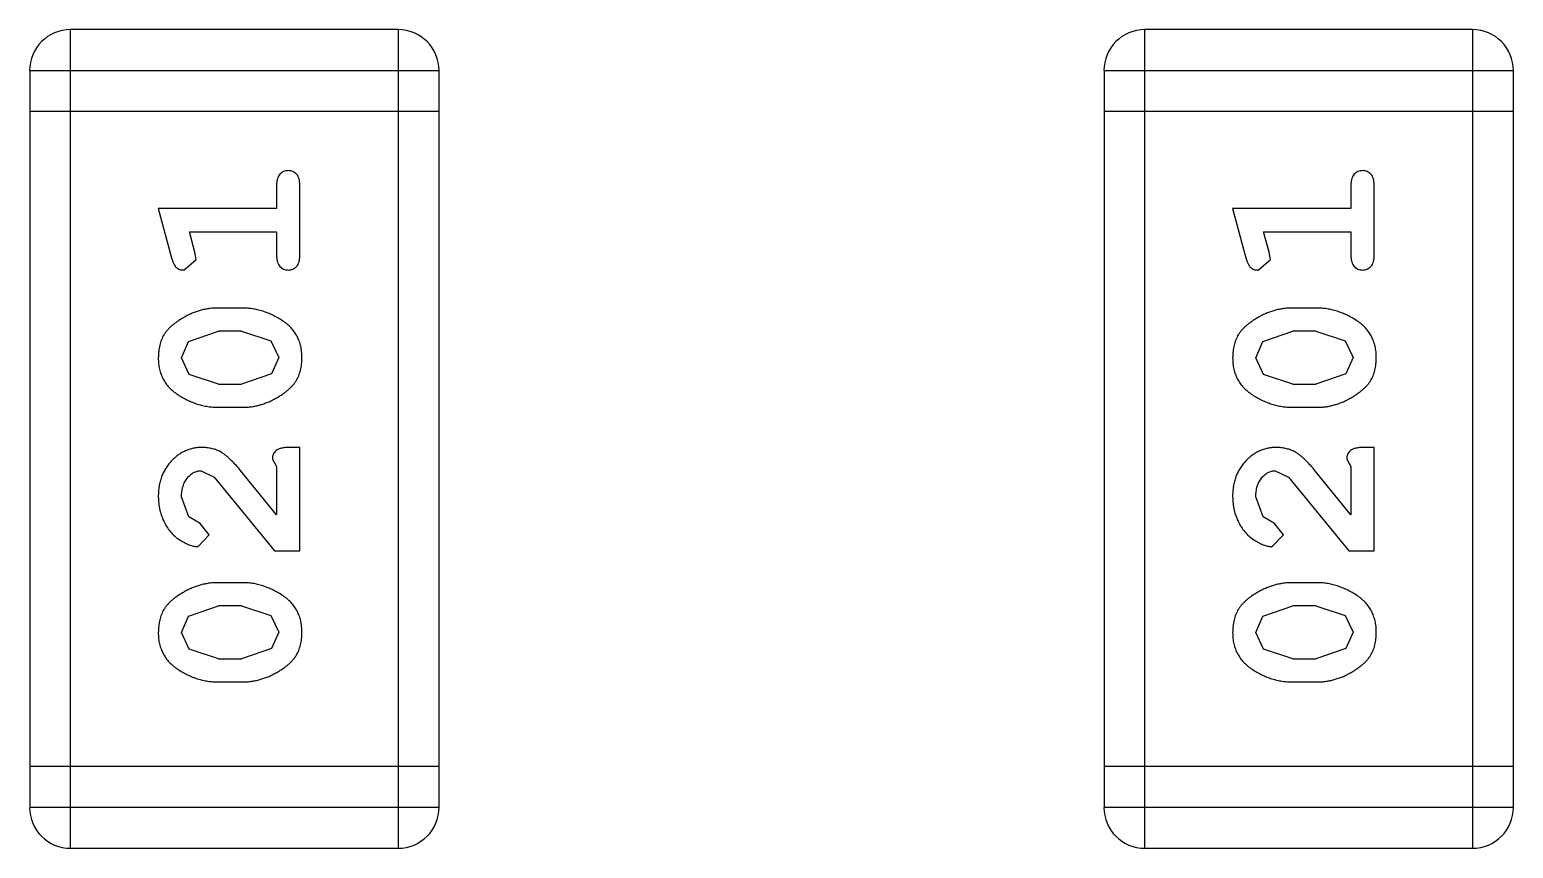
# Model space of a CAD drawing. Header units: inches. Extents: x -13 to 240, y -18 to 126.
# Drawn here: x 185.674 to 186.779, y 37.962 to 38.571 of the extents above; entities that cross this region are included whole.
import ezdxf

# ---------------------------------------------------------------- set-up
doc = ezdxf.new("R2010")
doc.units = ezdxf.units.IN
doc.header["$LTSCALE"] = 1.21
doc.header["$MEASUREMENT"] = 0
doc.layers.get('0').update_dxf_attribs({"linetype": 'CONTINUOUS'})

msp = doc.modelspace()

# ---------------------------------------------------------------- linework, layer by layer
at = {"color": 7, "linetype": 'Continuous'}
for p, q in [((185.7045, 37.9616), (185.7045, 38.5712)), ((185.9484, 38.5712), (185.7045, 38.5712)), ((185.9484, 38.5712), (185.9484, 37.9616)), ((186.5045, 37.9616), (186.5045, 38.5712)), ((186.7484, 38.5712), (186.5045, 38.5712)), ((186.7484, 38.5712), (186.7484, 37.9616)), ((185.6741, 38.5407), (185.6741, 37.9921)), ((185.6741, 38.5407), (185.9789, 38.5407)), ((185.9789, 37.9921), (185.9789, 38.5407)), ((186.4741, 38.5407), (186.4741, 37.9921)), ((186.4741, 38.5407), (186.7789, 38.5407)), ((186.7789, 37.9921), (186.7789, 38.5407)), ((185.9789, 38.5102), (185.6741, 38.5102)), ((186.7789, 38.5102), (186.4741, 38.5102)), ((185.8579, 38.4552), (185.8579, 38.4379)), ((185.8752, 38.4033), (185.8752, 38.4552)), ((186.6579, 38.4552), (186.6579, 38.4379)), ((186.6752, 38.4033), (186.6752, 38.4552)), ((185.7698, 38.4379), (185.7797, 38.4013)), ((185.8579, 38.4379), (185.7698, 38.4379)), ((186.5698, 38.4379), (186.5797, 38.4013)), ((186.6579, 38.4379), (186.5698, 38.4379)), ((185.7971, 38.4055), (185.793, 38.4206)), ((185.793, 38.4206), (185.8579, 38.4206)), ((185.8579, 38.4206), (185.8579, 38.4033)), ((186.5971, 38.4055), (186.5929, 38.4206)), ((186.5929, 38.4206), (186.6579, 38.4206)), ((186.6579, 38.4206), (186.6579, 38.4033)), ((185.7981, 38.4001), (185.7971, 38.4055)), ((186.5981, 38.4001), (186.5971, 38.4055)), ((185.7889, 38.3922), (185.7981, 38.4001)), ((186.5889, 38.3922), (186.5981, 38.4001)), ((185.8322, 38.3639), (185.8144, 38.3639)), ((186.6322, 38.3639), (186.6144, 38.3639)), ((185.7871, 38.3269), (185.7924, 38.339)), ((185.7924, 38.339), (185.8147, 38.3466)), ((185.8319, 38.3466), (185.8147, 38.3466)), ((185.8319, 38.3466), (185.8537, 38.3394)), ((185.8537, 38.3394), (185.8595, 38.3271)), ((186.5871, 38.3269), (186.5924, 38.339)), ((186.5924, 38.339), (186.6147, 38.3466)), ((186.6319, 38.3466), (186.6147, 38.3466)), ((186.6319, 38.3466), (186.6537, 38.3394)), ((186.6537, 38.3394), (186.6595, 38.3271)), ((185.7929, 38.3145), (185.7871, 38.3269)), ((185.8595, 38.3271), (185.8542, 38.3149)), ((186.5929, 38.3145), (186.5871, 38.3269)), ((186.6595, 38.3271), (186.6542, 38.3149)), ((185.8147, 38.3073), (185.7929, 38.3145)), ((185.8542, 38.3149), (185.8319, 38.3073)), ((186.6147, 38.3073), (186.5929, 38.3145)), ((186.6542, 38.3149), (186.6319, 38.3073)), ((185.8147, 38.3073), (185.8319, 38.3073)), ((186.6147, 38.3073), (186.6319, 38.3073)), ((185.8144, 38.29), (185.8322, 38.29)), ((186.6144, 38.29), (186.6322, 38.29)), ((185.8752, 38.2601), (185.8674, 38.2601)), ((185.8752, 38.183), (185.8752, 38.2601)), ((186.6752, 38.2601), (186.6674, 38.2601)), ((186.6752, 38.183), (186.6752, 38.2601)), ((185.8548, 38.2514), (185.8579, 38.2459)), ((186.6548, 38.2514), (186.6579, 38.2459)), ((185.8017, 38.2428), (185.8114, 38.238)), ((185.8114, 38.238), (185.8564, 38.183)), ((185.8579, 38.2098), (185.8309, 38.2433)), ((185.8579, 38.2459), (185.8579, 38.2098)), ((186.6016, 38.2428), (186.6114, 38.238)), ((186.6114, 38.238), (186.6563, 38.183)), ((186.6579, 38.2098), (186.6309, 38.2433)), ((186.6579, 38.2459), (186.6579, 38.2098)), ((185.7925, 38.2084), (185.7871, 38.2233)), ((186.5925, 38.2084), (186.5871, 38.2233)), ((185.801, 38.2035), (185.7925, 38.2084)), ((186.601, 38.2035), (186.5925, 38.2084)), ((185.7992, 38.1862), (185.8076, 38.195)), ((185.8076, 38.195), (185.801, 38.2035)), ((186.5991, 38.1862), (186.6076, 38.195)), ((186.6076, 38.195), (186.601, 38.2035)), ((185.8564, 38.183), (185.8752, 38.183)), ((186.6563, 38.183), (186.6752, 38.183)), ((185.8322, 38.1594), (185.8144, 38.1594)), ((186.6322, 38.1594), (186.6144, 38.1594)), ((185.7924, 38.1345), (185.8147, 38.1421)), ((185.8319, 38.1421), (185.8147, 38.1421)), ((185.8319, 38.1421), (185.8537, 38.1349)), ((186.5924, 38.1345), (186.6147, 38.1421)), ((186.6319, 38.1421), (186.6147, 38.1421)), ((186.6319, 38.1421), (186.6537, 38.1349)), ((185.7871, 38.1224), (185.7924, 38.1345)), ((185.8537, 38.1349), (185.8595, 38.1226)), ((186.5871, 38.1224), (186.5924, 38.1345)), ((186.6537, 38.1349), (186.6595, 38.1226)), ((185.7929, 38.11), (185.7871, 38.1224)), ((185.8595, 38.1226), (185.8542, 38.1104)), ((186.5929, 38.11), (186.5871, 38.1224)), ((186.6595, 38.1226), (186.6542, 38.1104)), ((185.8147, 38.1028), (185.7929, 38.11)), ((185.8542, 38.1104), (185.8319, 38.1028)), ((186.6147, 38.1028), (186.5929, 38.11)), ((186.6542, 38.1104), (186.6319, 38.1028)), ((185.8147, 38.1028), (185.8319, 38.1028)), ((186.6147, 38.1028), (186.6319, 38.1028)), ((185.8144, 38.0855), (185.8322, 38.0855)), ((186.6144, 38.0855), (186.6322, 38.0855)), ((185.9789, 38.0225), (185.6741, 38.0225)), ((186.7789, 38.0225), (186.4741, 38.0225)), ((185.9789, 37.9921), (185.6741, 37.9921)), ((186.7789, 37.9921), (186.4741, 37.9921)), ((185.7045, 37.9616), (185.9484, 37.9616)), ((186.5045, 37.9616), (186.7484, 37.9616))]:
    msp.add_line(p, q, dxfattribs=at)
for centre, start, end in [((185.7045, 38.5407), 90, 180), ((185.9484, 38.5407), 0, 90), ((186.5045, 38.5407), 90, 180), ((186.7484, 38.5407), 0, 90), ((185.7045, 37.9921), 180, 270), ((185.9484, 37.9921), 270, 0), ((186.5045, 37.9921), 180, 270), ((186.7484, 37.9921), 270, 0)]:
    msp.add_arc(centre, 0.0305, start, end, dxfattribs=at)
for points, knots in [([(185.8666, 38.4662), (185.866, 38.4661), (185.8648, 38.4661), (185.8631, 38.4656), (185.8616, 38.4647), (185.8603, 38.4636), (185.8592, 38.462), (185.8585, 38.4601), (185.858, 38.4577), (185.8579, 38.4561), (185.8579, 38.4552)], [0, 0, 0, 0, 0.11517, 0.223509, 0.328254, 0.438012, 0.553651, 0.682263, 0.830856, 1, 1, 1, 1]), ([(185.8752, 38.4552), (185.8752, 38.4561), (185.8752, 38.4577), (185.8747, 38.4601), (185.874, 38.462), (185.8729, 38.4636), (185.8716, 38.4647), (185.8701, 38.4656), (185.8684, 38.4661), (185.8672, 38.4661), (185.8666, 38.4662)], [0, 0, 0, 0, 0.169012, 0.317488, 0.445429, 0.560977, 0.67065, 0.776666, 0.88492, 1, 1, 1, 1]), ([(186.6666, 38.4662), (186.666, 38.4661), (186.6648, 38.4661), (186.6631, 38.4656), (186.6616, 38.4647), (186.6603, 38.4636), (186.6592, 38.462), (186.6584, 38.4601), (186.658, 38.4577), (186.6579, 38.4561), (186.6579, 38.4552)], [0, 0, 0, 0, 0.11517, 0.223509, 0.328254, 0.438012, 0.553651, 0.682263, 0.830856, 1, 1, 1, 1]), ([(186.6752, 38.4552), (186.6752, 38.4561), (186.6752, 38.4577), (186.6747, 38.4601), (186.674, 38.462), (186.6729, 38.4636), (186.6716, 38.4647), (186.67, 38.4656), (186.6684, 38.4661), (186.6672, 38.4661), (186.6666, 38.4662)], [0, 0, 0, 0, 0.169012, 0.317488, 0.445429, 0.560977, 0.67065, 0.776666, 0.88492, 1, 1, 1, 1]), ([(185.8579, 38.4033), (185.8579, 38.4024), (185.858, 38.4007), (185.8584, 38.3983), (185.8592, 38.3964), (185.8603, 38.3948), (185.8616, 38.3937), (185.8631, 38.3928), (185.8648, 38.3923), (185.866, 38.3923), (185.8666, 38.3922)], [0, 0, 0, 0, 0.169102, 0.317658, 0.446239, 0.563118, 0.671828, 0.776546, 0.884858, 1, 1, 1, 1]), ([(185.8666, 38.3922), (185.8672, 38.3923), (185.8684, 38.3923), (185.8701, 38.3928), (185.8716, 38.3937), (185.8729, 38.3948), (185.874, 38.3964), (185.8747, 38.3984), (185.8752, 38.4007), (185.8752, 38.4024), (185.8752, 38.4033)], [0, 0, 0, 0, 0.115051, 0.223278, 0.329269, 0.437893, 0.554681, 0.682591, 0.83103, 1, 1, 1, 1]), ([(186.6579, 38.4033), (186.6579, 38.4024), (186.658, 38.4007), (186.6584, 38.3983), (186.6592, 38.3964), (186.6603, 38.3948), (186.6616, 38.3937), (186.6631, 38.3928), (186.6648, 38.3923), (186.666, 38.3923), (186.6666, 38.3922)], [0, 0, 0, 0, 0.169102, 0.317658, 0.446239, 0.563118, 0.671828, 0.776546, 0.884858, 1, 1, 1, 1]), ([(186.6666, 38.3922), (186.6672, 38.3923), (186.6684, 38.3923), (186.67, 38.3928), (186.6716, 38.3937), (186.6729, 38.3948), (186.674, 38.3964), (186.6747, 38.3984), (186.6752, 38.4007), (186.6752, 38.4024), (186.6752, 38.4033)], [0, 0, 0, 0, 0.115051, 0.223278, 0.329269, 0.437893, 0.554681, 0.682591, 0.83103, 1, 1, 1, 1]), ([(185.7797, 38.4013), (185.78, 38.4004), (185.7804, 38.3989), (185.7813, 38.3968), (185.7822, 38.3952), (185.7832, 38.394), (185.7844, 38.3932), (185.7857, 38.3926), (185.7872, 38.3923), (185.7883, 38.3923), (185.7889, 38.3922)], [0, 0, 0, 0, 0.187321, 0.344927, 0.475328, 0.579604, 0.674244, 0.773631, 0.882025, 1, 1, 1, 1]), ([(186.5797, 38.4013), (186.58, 38.4004), (186.5804, 38.3989), (186.5813, 38.3968), (186.5822, 38.3952), (186.5832, 38.394), (186.5844, 38.3932), (186.5857, 38.3926), (186.5872, 38.3923), (186.5883, 38.3923), (186.5889, 38.3922)], [0, 0, 0, 0, 0.187321, 0.344927, 0.475328, 0.579604, 0.674244, 0.773631, 0.882025, 1, 1, 1, 1]), ([(185.8144, 38.3639), (185.8134, 38.3639), (185.8112, 38.3639), (185.808, 38.3636), (185.8049, 38.363), (185.8018, 38.3624), (185.7987, 38.3614), (185.7957, 38.3603), (185.7928, 38.359), (185.7899, 38.3575), (185.7872, 38.3559), (185.7846, 38.3543), (185.7823, 38.3526), (185.7802, 38.351), (185.7783, 38.3493), (185.7767, 38.3476), (185.7752, 38.3458), (185.7737, 38.3435), (185.7721, 38.3403), (185.7708, 38.3361), (185.77, 38.3316), (185.7699, 38.3284), (185.7698, 38.3268)], [0, 0, 0, 0, 0.049855, 0.099516, 0.148482, 0.19758, 0.246804, 0.296268, 0.346517, 0.397047, 0.446826, 0.49336, 0.537801, 0.579207, 0.617974, 0.654833, 0.689171, 0.722088, 0.786392, 0.853518, 0.924186, 1, 1, 1, 1]), ([(185.8768, 38.327), (185.8768, 38.3285), (185.8767, 38.3313), (185.876, 38.3354), (185.8749, 38.3392), (185.8733, 38.3428), (185.8712, 38.3461), (185.8687, 38.3492), (185.8658, 38.352), (185.8624, 38.3544), (185.8588, 38.3566), (185.8551, 38.3586), (185.8514, 38.3602), (185.8476, 38.3616), (185.8438, 38.3626), (185.84, 38.3634), (185.8361, 38.3638), (185.8335, 38.3639), (185.8322, 38.3639)], [0, 0, 0, 0, 0.067217, 0.131051, 0.19272, 0.252824, 0.312745, 0.373449, 0.436041, 0.501494, 0.567761, 0.632087, 0.695096, 0.757109, 0.817993, 0.878657, 0.939311, 1, 1, 1, 1]), ([(186.6144, 38.3639), (186.6134, 38.3639), (186.6112, 38.3639), (186.608, 38.3636), (186.6049, 38.363), (186.6018, 38.3624), (186.5987, 38.3614), (186.5957, 38.3603), (186.5928, 38.359), (186.5899, 38.3575), (186.5871, 38.3559), (186.5846, 38.3543), (186.5823, 38.3526), (186.5802, 38.351), (186.5783, 38.3493), (186.5767, 38.3476), (186.5752, 38.3458), (186.5737, 38.3435), (186.5721, 38.3403), (186.5708, 38.3361), (186.57, 38.3316), (186.5699, 38.3284), (186.5698, 38.3268)], [0, 0, 0, 0, 0.049855, 0.099516, 0.148482, 0.19758, 0.246804, 0.296268, 0.346517, 0.397047, 0.446826, 0.49336, 0.537801, 0.579207, 0.617974, 0.654833, 0.689171, 0.722088, 0.786392, 0.853518, 0.924186, 1, 1, 1, 1]), ([(186.6768, 38.327), (186.6768, 38.3285), (186.6767, 38.3313), (186.676, 38.3354), (186.6748, 38.3392), (186.6733, 38.3428), (186.6712, 38.3461), (186.6687, 38.3492), (186.6658, 38.352), (186.6624, 38.3544), (186.6588, 38.3566), (186.6551, 38.3586), (186.6514, 38.3602), (186.6476, 38.3616), (186.6438, 38.3626), (186.64, 38.3634), (186.6361, 38.3638), (186.6335, 38.3639), (186.6322, 38.3639)], [0, 0, 0, 0, 0.067217, 0.131051, 0.19272, 0.252824, 0.312745, 0.373449, 0.436041, 0.501494, 0.567761, 0.632087, 0.695096, 0.757109, 0.817993, 0.878657, 0.939311, 1, 1, 1, 1]), ([(185.7698, 38.3268), (185.7699, 38.3253), (185.7699, 38.3225), (185.7707, 38.3184), (185.7718, 38.3146), (185.7734, 38.311), (185.7754, 38.3077), (185.7779, 38.3047), (185.7809, 38.3019), (185.7843, 38.2994), (185.7879, 38.2972), (185.7916, 38.2953), (185.7953, 38.2937), (185.799, 38.2923), (185.8028, 38.2913), (185.8067, 38.2905), (185.8105, 38.2901), (185.8131, 38.29), (185.8144, 38.29)], [0, 0, 0, 0, 0.06692, 0.130834, 0.19258, 0.252759, 0.312631, 0.373411, 0.436359, 0.501894, 0.568244, 0.632472, 0.69556, 0.757163, 0.818592, 0.878885, 0.939235, 1, 1, 1, 1]), ([(185.8322, 38.29), (185.8333, 38.29), (185.8354, 38.29), (185.8386, 38.2903), (185.8417, 38.2908), (185.8448, 38.2915), (185.8478, 38.2924), (185.8508, 38.2935), (185.8538, 38.2948), (185.8567, 38.2963), (185.8594, 38.2978), (185.8619, 38.2995), (185.8643, 38.3011), (185.8664, 38.3028), (185.8682, 38.3045), (185.8699, 38.3062), (185.8713, 38.3079), (185.8729, 38.3103), (185.8745, 38.3134), (185.8758, 38.3176), (185.8767, 38.3222), (185.8768, 38.3254), (185.8768, 38.327)], [0, 0, 0, 0, 0.049886, 0.09882, 0.148132, 0.19689, 0.246038, 0.295176, 0.345305, 0.395692, 0.445312, 0.491875, 0.535813, 0.577009, 0.616081, 0.652689, 0.687585, 0.720206, 0.785062, 0.85223, 0.923759, 1, 1, 1, 1]), ([(186.5698, 38.3268), (186.5699, 38.3253), (186.5699, 38.3225), (186.5706, 38.3184), (186.5718, 38.3146), (186.5733, 38.311), (186.5754, 38.3077), (186.5779, 38.3047), (186.5809, 38.3019), (186.5843, 38.2994), (186.5879, 38.2972), (186.5916, 38.2953), (186.5953, 38.2937), (186.599, 38.2923), (186.6028, 38.2913), (186.6067, 38.2905), (186.6105, 38.2901), (186.6131, 38.29), (186.6144, 38.29)], [0, 0, 0, 0, 0.06692, 0.130834, 0.19258, 0.252759, 0.312631, 0.373411, 0.436359, 0.501894, 0.568244, 0.632472, 0.69556, 0.757163, 0.818592, 0.878885, 0.939235, 1, 1, 1, 1]), ([(186.6322, 38.29), (186.6333, 38.29), (186.6354, 38.29), (186.6386, 38.2903), (186.6417, 38.2908), (186.6448, 38.2915), (186.6478, 38.2924), (186.6508, 38.2935), (186.6538, 38.2948), (186.6567, 38.2963), (186.6594, 38.2978), (186.6619, 38.2995), (186.6642, 38.3011), (186.6664, 38.3028), (186.6682, 38.3045), (186.6699, 38.3062), (186.6713, 38.3079), (186.6729, 38.3103), (186.6745, 38.3134), (186.6758, 38.3176), (186.6767, 38.3222), (186.6767, 38.3254), (186.6768, 38.327)], [0, 0, 0, 0, 0.049886, 0.09882, 0.148132, 0.19689, 0.246038, 0.295176, 0.345305, 0.395692, 0.445312, 0.491875, 0.535813, 0.577009, 0.616081, 0.652689, 0.687585, 0.720206, 0.785062, 0.85223, 0.923759, 1, 1, 1, 1]), ([(185.8026, 38.2601), (185.8015, 38.2601), (185.7993, 38.26), (185.796, 38.2595), (185.7929, 38.2587), (185.79, 38.2576), (185.7871, 38.2561), (185.7844, 38.2543), (185.7818, 38.2522), (185.7794, 38.2498), (185.7771, 38.2472), (185.7752, 38.2443), (185.7735, 38.2413), (185.7721, 38.2381), (185.7711, 38.2347), (185.7704, 38.2311), (185.7699, 38.2273), (185.7699, 38.2247), (185.7698, 38.2234)], [0, 0, 0, 0, 0.060981, 0.120256, 0.178148, 0.236115, 0.293993, 0.352864, 0.413358, 0.476056, 0.539296, 0.602396, 0.665116, 0.728325, 0.792919, 0.859317, 0.928302, 1, 1, 1, 1]), ([(185.8309, 38.2433), (185.8301, 38.2442), (185.8286, 38.2459), (185.8264, 38.2483), (185.8243, 38.2504), (185.8223, 38.2523), (185.8204, 38.2539), (185.8187, 38.2552), (185.817, 38.2563), (185.815, 38.2575), (185.8124, 38.2585), (185.8093, 38.2594), (185.806, 38.26), (185.8037, 38.2601), (185.8026, 38.2601)], [0, 0, 0, 0, 0.103002, 0.197728, 0.285279, 0.365235, 0.437224, 0.502446, 0.560545, 0.611446, 0.707576, 0.80349, 0.900532, 1, 1, 1, 1]), ([(185.8674, 38.2601), (185.8663, 38.2601), (185.8643, 38.26), (185.8616, 38.2596), (185.8594, 38.2589), (185.8576, 38.2579), (185.8563, 38.2565), (185.8554, 38.255), (185.8549, 38.2533), (185.8548, 38.2521), (185.8548, 38.2514)], [0, 0, 0, 0, 0.1844, 0.34094, 0.473574, 0.586824, 0.690029, 0.789175, 0.890445, 1, 1, 1, 1]), ([(186.6026, 38.2601), (186.6015, 38.2601), (186.5993, 38.26), (186.596, 38.2595), (186.5929, 38.2587), (186.5899, 38.2576), (186.5871, 38.2561), (186.5844, 38.2543), (186.5818, 38.2522), (186.5794, 38.2498), (186.5771, 38.2472), (186.5751, 38.2443), (186.5735, 38.2413), (186.5721, 38.2381), (186.5711, 38.2347), (186.5703, 38.2311), (186.5699, 38.2273), (186.5698, 38.2247), (186.5698, 38.2234)], [0, 0, 0, 0, 0.060981, 0.120256, 0.178148, 0.236115, 0.293993, 0.352864, 0.413358, 0.476056, 0.539296, 0.602396, 0.665116, 0.728325, 0.792919, 0.859317, 0.928302, 1, 1, 1, 1]), ([(186.6309, 38.2433), (186.6301, 38.2442), (186.6286, 38.2459), (186.6264, 38.2483), (186.6243, 38.2504), (186.6223, 38.2523), (186.6204, 38.2539), (186.6187, 38.2552), (186.617, 38.2563), (186.615, 38.2575), (186.6124, 38.2585), (186.6092, 38.2594), (186.606, 38.26), (186.6037, 38.2601), (186.6026, 38.2601)], [0, 0, 0, 0, 0.103002, 0.197728, 0.285279, 0.365235, 0.437224, 0.502446, 0.560545, 0.611446, 0.707576, 0.80349, 0.900532, 1, 1, 1, 1]), ([(186.6674, 38.2601), (186.6663, 38.2601), (186.6643, 38.26), (186.6616, 38.2596), (186.6594, 38.2589), (186.6576, 38.2579), (186.6563, 38.2565), (186.6554, 38.255), (186.6548, 38.2533), (186.6548, 38.2521), (186.6548, 38.2514)], [0, 0, 0, 0, 0.1844, 0.34094, 0.473574, 0.586824, 0.690029, 0.789175, 0.890445, 1, 1, 1, 1]), ([(185.7871, 38.2233), (185.7872, 38.2247), (185.7873, 38.2274), (185.7881, 38.2312), (185.7895, 38.2346), (185.7914, 38.2375), (185.7937, 38.2398), (185.7961, 38.2415), (185.7989, 38.2426), (185.8007, 38.2427), (185.8017, 38.2428)], [0, 0, 0, 0, 0.156344, 0.299348, 0.4327, 0.561, 0.682299, 0.791883, 0.89611, 1, 1, 1, 1]), ([(186.5871, 38.2233), (186.5872, 38.2247), (186.5872, 38.2274), (186.5881, 38.2312), (186.5895, 38.2346), (186.5914, 38.2375), (186.5937, 38.2398), (186.5961, 38.2415), (186.5988, 38.2426), (186.6007, 38.2427), (186.6016, 38.2428)], [0, 0, 0, 0, 0.156344, 0.299348, 0.4327, 0.561, 0.682299, 0.791883, 0.89611, 1, 1, 1, 1]), ([(185.7698, 38.2234), (185.7699, 38.2217), (185.77, 38.2184), (185.7709, 38.2134), (185.7723, 38.2087), (185.7743, 38.2042), (185.7767, 38.2), (185.7796, 38.1964), (185.7828, 38.1932), (185.7864, 38.1907), (185.79, 38.1888), (185.7933, 38.1873), (185.7963, 38.1864), (185.7983, 38.1862), (185.7992, 38.1862)], [0, 0, 0, 0, 0.098286, 0.193983, 0.289056, 0.384352, 0.477435, 0.566197, 0.652355, 0.737986, 0.818188, 0.887401, 0.94802, 1, 1, 1, 1]), ([(186.5698, 38.2234), (186.5699, 38.2217), (186.57, 38.2184), (186.5708, 38.2134), (186.5723, 38.2087), (186.5743, 38.2042), (186.5767, 38.2), (186.5796, 38.1964), (186.5828, 38.1932), (186.5864, 38.1907), (186.5899, 38.1888), (186.5933, 38.1873), (186.5963, 38.1864), (186.5982, 38.1862), (186.5991, 38.1862)], [0, 0, 0, 0, 0.098286, 0.193983, 0.289056, 0.384352, 0.477435, 0.566197, 0.652355, 0.737986, 0.818188, 0.887401, 0.94802, 1, 1, 1, 1]), ([(185.8144, 38.1594), (185.8134, 38.1594), (185.8112, 38.1594), (185.808, 38.1591), (185.8049, 38.1585), (185.8018, 38.1579), (185.7987, 38.1569), (185.7957, 38.1558), (185.7928, 38.1545), (185.7899, 38.153), (185.7872, 38.1514), (185.7846, 38.1498), (185.7823, 38.1481), (185.7802, 38.1465), (185.7783, 38.1448), (185.7767, 38.1431), (185.7752, 38.1413), (185.7737, 38.139), (185.7721, 38.1358), (185.7708, 38.1316), (185.77, 38.1271), (185.7699, 38.1239), (185.7698, 38.1223)], [0, 0, 0, 0, 0.049855, 0.099516, 0.148482, 0.19758, 0.246804, 0.296268, 0.346517, 0.397047, 0.446826, 0.49336, 0.537801, 0.579207, 0.617974, 0.654833, 0.689171, 0.722088, 0.786392, 0.853518, 0.924186, 1, 1, 1, 1]), ([(185.8768, 38.1225), (185.8768, 38.124), (185.8767, 38.1268), (185.876, 38.1309), (185.8749, 38.1347), (185.8733, 38.1383), (185.8712, 38.1416), (185.8687, 38.1446), (185.8658, 38.1475), (185.8624, 38.1499), (185.8588, 38.1521), (185.8551, 38.1541), (185.8514, 38.1557), (185.8476, 38.1571), (185.8438, 38.1581), (185.84, 38.1589), (185.8361, 38.1593), (185.8335, 38.1594), (185.8322, 38.1594)], [0, 0, 0, 0, 0.067217, 0.131051, 0.19272, 0.252824, 0.312745, 0.373449, 0.436041, 0.501494, 0.567761, 0.632087, 0.695096, 0.757109, 0.817993, 0.878657, 0.939311, 1, 1, 1, 1]), ([(186.6144, 38.1594), (186.6134, 38.1594), (186.6112, 38.1594), (186.608, 38.1591), (186.6049, 38.1585), (186.6018, 38.1579), (186.5987, 38.1569), (186.5957, 38.1558), (186.5928, 38.1545), (186.5899, 38.153), (186.5871, 38.1514), (186.5846, 38.1498), (186.5823, 38.1481), (186.5802, 38.1465), (186.5783, 38.1448), (186.5767, 38.1431), (186.5752, 38.1413), (186.5737, 38.139), (186.5721, 38.1358), (186.5708, 38.1316), (186.57, 38.1271), (186.5699, 38.1239), (186.5698, 38.1223)], [0, 0, 0, 0, 0.049855, 0.099516, 0.148482, 0.19758, 0.246804, 0.296268, 0.346517, 0.397047, 0.446826, 0.49336, 0.537801, 0.579207, 0.617974, 0.654833, 0.689171, 0.722088, 0.786392, 0.853518, 0.924186, 1, 1, 1, 1]), ([(186.6768, 38.1225), (186.6768, 38.124), (186.6767, 38.1268), (186.676, 38.1309), (186.6748, 38.1347), (186.6733, 38.1383), (186.6712, 38.1416), (186.6687, 38.1446), (186.6658, 38.1475), (186.6624, 38.1499), (186.6588, 38.1521), (186.6551, 38.1541), (186.6514, 38.1557), (186.6476, 38.1571), (186.6438, 38.1581), (186.64, 38.1589), (186.6361, 38.1593), (186.6335, 38.1594), (186.6322, 38.1594)], [0, 0, 0, 0, 0.067217, 0.131051, 0.19272, 0.252824, 0.312745, 0.373449, 0.436041, 0.501494, 0.567761, 0.632087, 0.695096, 0.757109, 0.817993, 0.878657, 0.939311, 1, 1, 1, 1]), ([(185.7698, 38.1223), (185.7699, 38.1208), (185.7699, 38.118), (185.7707, 38.1139), (185.7718, 38.1101), (185.7734, 38.1065), (185.7754, 38.1032), (185.7779, 38.1002), (185.7809, 38.0974), (185.7843, 38.0949), (185.7879, 38.0927), (185.7916, 38.0908), (185.7953, 38.0891), (185.799, 38.0878), (185.8028, 38.0868), (185.8067, 38.086), (185.8105, 38.0856), (185.8131, 38.0855), (185.8144, 38.0855)], [0, 0, 0, 0, 0.06692, 0.130834, 0.19258, 0.252759, 0.312631, 0.373411, 0.436359, 0.501894, 0.568244, 0.632472, 0.69556, 0.757163, 0.818592, 0.878885, 0.939235, 1, 1, 1, 1]), ([(185.8322, 38.0855), (185.8333, 38.0855), (185.8354, 38.0855), (185.8386, 38.0858), (185.8417, 38.0863), (185.8448, 38.087), (185.8478, 38.0879), (185.8508, 38.089), (185.8538, 38.0903), (185.8567, 38.0918), (185.8594, 38.0933), (185.8619, 38.095), (185.8643, 38.0966), (185.8664, 38.0982), (185.8682, 38.0999), (185.8699, 38.1016), (185.8713, 38.1034), (185.8729, 38.1057), (185.8745, 38.1089), (185.8758, 38.1131), (185.8767, 38.1177), (185.8768, 38.1209), (185.8768, 38.1225)], [0, 0, 0, 0, 0.049886, 0.09882, 0.148132, 0.19689, 0.246038, 0.295176, 0.345305, 0.395692, 0.445312, 0.491875, 0.535813, 0.577009, 0.616081, 0.652689, 0.687585, 0.720206, 0.785062, 0.85223, 0.923759, 1, 1, 1, 1]), ([(186.5698, 38.1223), (186.5699, 38.1208), (186.5699, 38.118), (186.5706, 38.1139), (186.5718, 38.1101), (186.5733, 38.1065), (186.5754, 38.1032), (186.5779, 38.1002), (186.5809, 38.0974), (186.5843, 38.0949), (186.5879, 38.0927), (186.5916, 38.0908), (186.5953, 38.0891), (186.599, 38.0878), (186.6028, 38.0868), (186.6067, 38.086), (186.6105, 38.0856), (186.6131, 38.0855), (186.6144, 38.0855)], [0, 0, 0, 0, 0.06692, 0.130834, 0.19258, 0.252759, 0.312631, 0.373411, 0.436359, 0.501894, 0.568244, 0.632472, 0.69556, 0.757163, 0.818592, 0.878885, 0.939235, 1, 1, 1, 1]), ([(186.6322, 38.0855), (186.6333, 38.0855), (186.6354, 38.0855), (186.6386, 38.0858), (186.6417, 38.0863), (186.6448, 38.087), (186.6478, 38.0879), (186.6508, 38.089), (186.6538, 38.0903), (186.6567, 38.0918), (186.6594, 38.0933), (186.6619, 38.095), (186.6642, 38.0966), (186.6664, 38.0982), (186.6682, 38.0999), (186.6699, 38.1016), (186.6713, 38.1034), (186.6729, 38.1057), (186.6745, 38.1089), (186.6758, 38.1131), (186.6767, 38.1177), (186.6767, 38.1209), (186.6768, 38.1225)], [0, 0, 0, 0, 0.049886, 0.09882, 0.148132, 0.19689, 0.246038, 0.295176, 0.345305, 0.395692, 0.445312, 0.491875, 0.535813, 0.577009, 0.616081, 0.652689, 0.687585, 0.720206, 0.785062, 0.85223, 0.923759, 1, 1, 1, 1])]:
    msp.add_open_spline(points, degree=3, knots=knots, dxfattribs=at)

doc.saveas('drawing.dxf')
